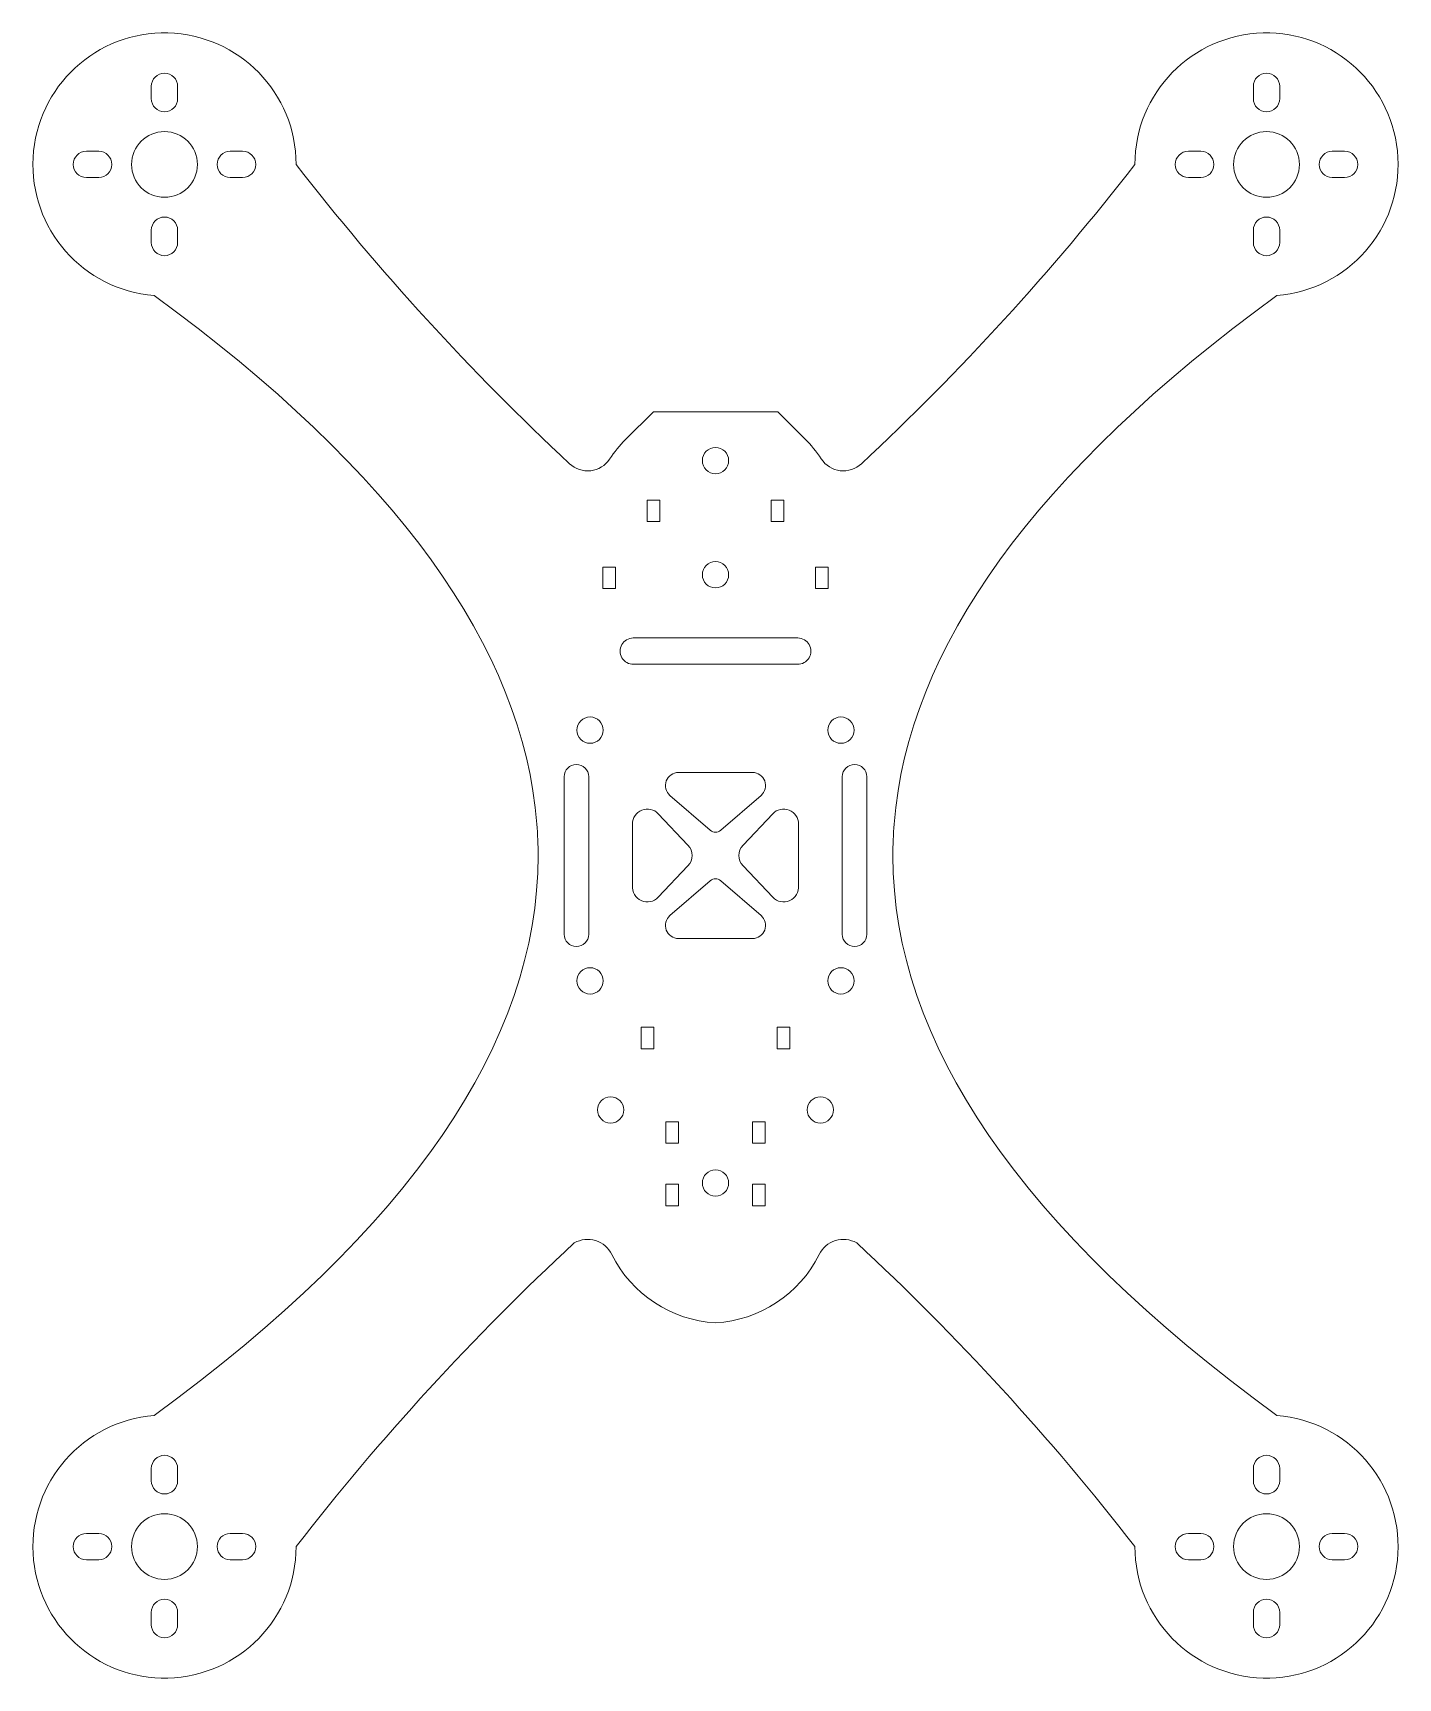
# Model space of a CAD drawing. Header units: millimetres. Extents: x -83 to 83, y -100 to 100.
import ezdxf

# ---------------------------------------------------------------- set-up
doc = ezdxf.new("R2010")
doc.units = ezdxf.units.MM

msp = doc.modelspace()

# ---------------------------------------------------------------- linework, layer by layer
at = {"color": 7, "linetype": 'Continuous', "lineweight": 15}
for p, q in [((-68.6, 93.57), (-68.6, 92.07)), ((-65.4, 93.57), (-65.4, 92.07)), ((65.4, 93.57), (65.4, 92.07)), ((68.6, 93.57), (68.6, 92.07)), ((-76.5, 85.67), (-75, 85.67)), ((-59, 85.67), (-57.5, 85.67)), ((59, 85.67), (57.5, 85.67)), ((76.5, 85.67), (75, 85.67)), ((-76.5, 82.47), (-75, 82.47)), ((-57.5, 82.47), (-59, 82.47)), ((57.5, 82.47), (59, 82.47)), ((76.5, 82.47), (75, 82.47)), ((-68.6, 76.07), (-68.6, 74.57)), ((-65.4, 76.07), (-65.4, 74.57)), ((65.4, 76.07), (65.4, 74.57)), ((68.6, 76.07), (68.6, 74.57)), ((-10.94, 50.59), (-7.54, 53.98)), ((7.59, 53.98), (-7.54, 53.98)), ((7.59, 53.98), (10.88, 50.7)), ((-8.3, 43.23), (-8.3, 40.63)), ((-8.3, 43.23), (-6.75, 43.23)), ((-6.75, 43.23), (-6.75, 40.63)), ((6.75, 43.23), (6.75, 40.63)), ((8.3, 43.23), (6.75, 43.23)), ((8.3, 43.23), (8.3, 40.63)), ((-8.3, 40.63), (-6.75, 40.63)), ((8.3, 40.63), (6.75, 40.63)), ((-13.7, 35.08), (-13.7, 32.48)), ((-13.7, 35.08), (-12.15, 35.08)), ((-12.15, 35.08), (-12.15, 32.48)), ((12.15, 35.08), (12.15, 32.48)), ((13.7, 35.08), (12.15, 35.08)), ((13.7, 35.08), (13.7, 32.48)), ((-13.7, 32.48), (-12.15, 32.48)), ((13.7, 32.48), (12.15, 32.48)), ((-10, 26.46), (10, 26.46)), ((9.97, 23.26), (-9.97, 23.26)), ((-4.5, 10.11), (4.5, 10.11)), ((-18.41, 9.58), (-18.41, -9.58)), ((-15.41, 9.58), (-15.41, -9.58)), ((15.41, 9.58), (15.41, -9.58)), ((18.41, 9.58), (18.41, -9.58)), ((-5.54, 7.31), (-0.65, 3.07)), ((5.54, 7.31), (0.65, 3.07)), ((-6.96, 5.08), (-3.36, 1.26)), ((6.96, 5.08), (3.36, 1.26)), ((-10.1, 3.83), (-10.09, -3.66)), ((10.1, 3.83), (10.09, -3.66)), ((-6.96, -5.08), (-3.36, -1.26)), ((6.96, -5.08), (3.36, -1.26)), ((-5.54, -7.31), (-0.65, -3.07)), ((5.54, -7.31), (0.65, -3.07)), ((-4.5, -10.11), (4.5, -10.11)), ((-9.05, -20.9), (-9.05, -23.5)), ((-9.05, -20.9), (-7.5, -20.9)), ((-7.5, -20.9), (-7.5, -23.5)), ((7.5, -20.9), (7.5, -23.5)), ((9.05, -20.9), (7.5, -20.9)), ((9.05, -20.9), (9.05, -23.5)), ((-9.05, -23.5), (-7.5, -23.5)), ((9.05, -23.5), (7.5, -23.5)), ((-6.05, -32.4), (-6.05, -35)), ((-6.05, -32.4), (-4.5, -32.4)), ((-4.5, -32.4), (-4.5, -35)), ((4.5, -32.4), (4.5, -35)), ((6.05, -32.4), (4.5, -32.4)), ((6.05, -32.4), (6.05, -35)), ((-6.05, -35), (-4.5, -35)), ((6.05, -35), (4.5, -35)), ((-6.05, -40), (-6.05, -42.6)), ((-6.05, -40), (-4.5, -40)), ((-4.5, -40), (-4.5, -42.6)), ((4.5, -40), (4.5, -42.6)), ((6.05, -40), (4.5, -40)), ((6.05, -40), (6.05, -42.6)), ((-6.05, -42.6), (-4.5, -42.6)), ((6.05, -42.6), (4.5, -42.6)), ((-68.6, -76.07), (-68.6, -74.57)), ((-65.4, -76.07), (-65.4, -74.57)), ((65.4, -76.07), (65.4, -74.57)), ((68.6, -76.07), (68.6, -74.57)), ((-76.5, -82.47), (-75, -82.47)), ((-57.5, -82.47), (-59, -82.47)), ((57.5, -82.47), (59, -82.47)), ((76.5, -82.47), (75, -82.47)), ((-76.5, -85.67), (-75, -85.67)), ((-59, -85.67), (-57.5, -85.67)), ((59, -85.67), (57.5, -85.67)), ((76.5, -85.67), (75, -85.67)), ((-68.6, -93.57), (-68.6, -92.07)), ((-65.4, -93.57), (-65.4, -92.07)), ((65.4, -93.57), (65.4, -92.07)), ((68.6, -93.57), (68.6, -92.07))]:
    msp.add_line(p, q, dxfattribs=at)
for centre, radius in [((-67, 84.07), 4), ((67, 84.07), 4), ((0, 48.04), 1.6), ((0, 34.15), 1.6), ((-15.25, 15.25), 1.6), ((15.25, 15.25), 1.6), ((-15.25, -15.25), 1.6), ((15.25, -15.25), 1.6), ((-12.75, -30.95), 1.6), ((12.75, -30.95), 1.6), ((0, -39.84), 1.6), ((-67, -84.07), 4), ((67, -84.07), 4)]:
    msp.add_circle(centre, radius, dxfattribs=at)
for centre, radius, start, end in [((-67, 84.07), 16, 0, 265.4688), ((67, 84.07), 16, 274.5312, 180), ((-67, 93.57), 1.6, 0, 180), ((67, 93.57), 1.6, 0, 180), ((-67, 92.07), 1.6, 180, 0), ((67, 92.07), 1.6, 180, 0), ((-76.5, 84.07), 1.6, 90, 270), ((-75, 84.07), 1.6, 270, 90), ((-59, 84.07), 1.6, 90, 270), ((-57.5, 84.07), 1.6, 270, 90), ((190.81, 271.53), 305.96, 217.7853, 227.0312), ((-190.81, 271.53), 305.96, 312.9688, 322.2147), ((57.5, 84.07), 1.6, 90, 270), ((59, 84.07), 1.6, 270, 90), ((75, 84.07), 1.6, 90, 270), ((76.5, 84.07), 1.6, 270, 90), ((-67, 76.07), 1.6, 0, 180), ((67, 76.07), 1.6, 0, 180), ((-67, 74.57), 1.6, 180, 0), ((67, 74.57), 1.6, 180, 0), ((-0.01, 39.64), 15.47, 134.9601, 146.3089), ((0, 39.84), 15.37, 33.1721, 44.9601), ((-15.55, 50), 3.21, 227.0312, 326.3089), ((15.55, 50), 3.21, 213.1721, 312.9688), ((-10, 24.86), 1.6, 90, 271.0737), ((10, 24.86), 1.6, 268.8519, 90), ((-16.91, 9.58), 1.5, 0, 180), ((-4.5, 8.51), 1.59, 90, 229.1034), ((4.5, 8.51), 1.59, 310.8966, 90), ((16.91, 9.58), 1.5, 0, 180), ((-8.28, 3.83), 1.82, 43.3775, 180), ((8.28, 3.83), 1.82, 359.941, 136.6224), ((-74.37, -0.12), 52.8, 0.1267, 4.2851), ((0, 3.83), 0.999, 229.1034, 310.8966), ((74.37, -0.12), 52.8, 175.7149, 179.8733), ((-4.69, 0), 1.84, 316.6225, 43.3775), ((4.69, 0), 1.84, 136.6225, 223.3775), ((-8.28, -3.83), 1.82, 174.717, 316.6225), ((0, -3.83), 0.999, 49.1034, 130.8966), ((8.28, -3.83), 1.82, 223.3775, 5.283), ((-4.5, -8.51), 1.59, 130.8966, 270), ((4.5, -8.51), 1.59, 270, 49.1034), ((-16.91, -9.58), 1.5, 180, 0), ((16.91, -9.58), 1.5, 180, 0), ((190.81, -271.53), 305.96, 132.8241, 142.2147), ((-15.55, -50), 3.3, 26.3379, 119.413), ((15.55, -50), 3.3, 60.587, 153.6621), ((-190.81, -271.53), 305.96, 37.7853, 47.1759), ((0.83, -41.89), 14.98, 206.3379, 266.8334), ((-0.83, -41.89), 14.98, 273.1666, 333.6621), ((-67, -84.07), 16, 94.5312, 0), ((67, -84.07), 16, 180, 85.4688), ((-67, -74.57), 1.6, 0, 180), ((67, -74.57), 1.6, 0, 180), ((-67, -76.07), 1.6, 180, 0), ((67, -76.07), 1.6, 180, 0), ((-76.5, -84.07), 1.6, 90, 270), ((-75, -84.07), 1.6, 270, 90), ((-59, -84.07), 1.6, 90, 270), ((-57.5, -84.07), 1.6, 270, 90), ((57.5, -84.07), 1.6, 90, 270), ((59, -84.07), 1.6, 270, 90), ((75, -84.07), 1.6, 90, 270), ((76.5, -84.07), 1.6, 270, 90), ((-67, -92.07), 1.6, 0, 180), ((67, -92.07), 1.6, 0, 180), ((-67, -93.57), 1.6, 180, 0), ((67, -93.57), 1.6, 180, 0)]:
    msp.add_arc(centre, radius, start, end, dxfattribs=at)
for points in [[(-21.72, 3.83), (-23.37, 25.26), (-38.88, 46.69), (-68.26, 68.12)], [(21.72, 3.83), (23.37, 25.26), (38.88, 46.69), (68.26, 68.12)], [(-68.26, -68.12), (-37.13, -45.41), (-21.57, -22.71), (-21.57, 0)], [(68.26, -68.12), (37.13, -45.41), (21.57, -22.71), (21.57, 0)]]:
    msp.add_open_spline(points, degree=3, dxfattribs=at)

doc.saveas('drawing.dxf')
